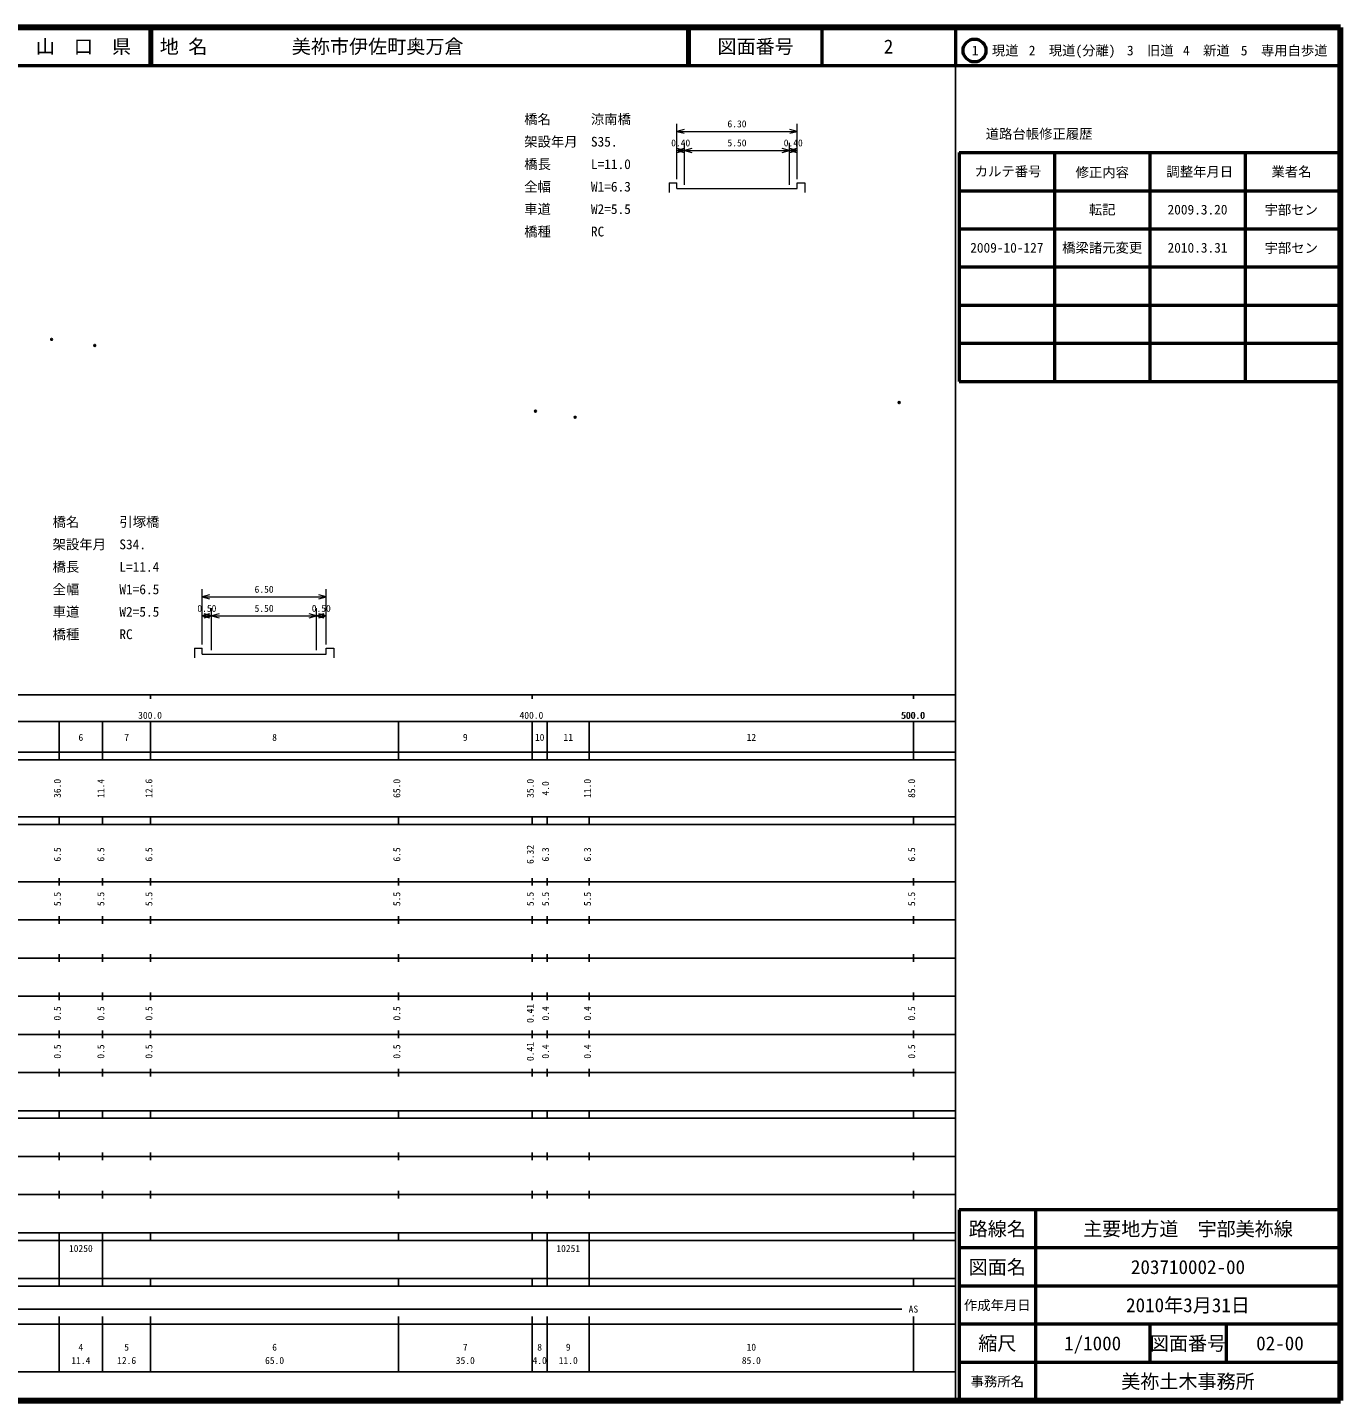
# Model space of a CAD drawing. Units: millimetres on the paper, with parts at other scales. Extents: x 40 to 680, y 20 to 380.
# Drawn here: x 335.7 to 680, y 20 to 380 of the extents above; entities that cross this region are included whole.
import ezdxf
from ezdxf.enums import TextEntityAlignment as Align

# ---------------------------------------------------------------- set-up
doc = ezdxf.new("R2010")
doc.units = ezdxf.units.MM
doc.header["$PDMODE"] = 32
doc.header["$PDSIZE"] = 0.5
doc.layers.add('S-OTRS', color=6, linetype='Continuous')
doc.layers.add('S-TTL-TXT', color=7, linetype='Continuous')
for name, color, linetype, lineweight in [('S-STR-HTXT', 7, 'Continuous', 13), ('S-TTL', 2, 'Continuous', 140), ('S-TTL-BAND', 7, 'Continuous', 25), ('S-TTL-FRAM', 2, 'Continuous', 50), ('S-TTL-LINE', 7, 'Continuous', 50)]:
    doc.layers.add(name, color=color, linetype=linetype, lineweight=lineweight)
doc.styles.add('ＭＳ ゴシック', font='')
doc.styles.get('ＭＳ ゴシック').set_extended_font_data('MS Gothic')

msp = doc.modelspace()

# ---------------------------------------------------------------- linework, layer by layer
at = {"layer": 'S-OTRS'}
for p in [(342.042, 298.225), (353.329, 296.628), (564.27, 281.646), (468.906, 279.419), (479.305, 277.793)]:
    msp.add_point(p, dxfattribs=at)
at = {"layer": 'S-STR-HTXT'}
for p, q in [((505.99, 340.266), (505.99, 354.766)), ((507.922, 353.284), (505.99, 352.766)), ((537.49, 352.766), (535.558, 353.284)), ((537.49, 340.266), (537.49, 354.766)), ((505.99, 352.766), (537.49, 352.766)), ((505.99, 352.766), (507.922, 352.249)), ((507.99, 338.766), (507.99, 349.766)), ((535.49, 338.766), (535.49, 349.766)), ((535.558, 352.249), (537.49, 352.766)), ((507.922, 348.284), (505.99, 347.766)), ((505.99, 347.766), (507.99, 347.766)), ((505.99, 347.766), (507.922, 347.249)), ((507.99, 347.766), (506.058, 348.284)), ((506.058, 347.249), (507.99, 347.766)), ((509.922, 348.284), (507.99, 347.766)), ((507.99, 347.766), (535.49, 347.766)), ((507.99, 347.766), (509.922, 347.249)), ((535.49, 347.766), (533.558, 348.284)), ((533.558, 347.249), (535.49, 347.766)), ((537.422, 348.284), (535.49, 347.766)), ((535.49, 347.766), (537.49, 347.766)), ((535.49, 347.766), (537.422, 347.249)), ((537.49, 347.766), (535.558, 348.284)), ((535.558, 347.249), (537.49, 347.766)), ((503.99, 339.266), (505.99, 339.266)), ((503.99, 339.266), (503.99, 336.766)), ((505.99, 337.766), (505.99, 339.266)), ((537.49, 337.766), (537.49, 339.266)), ((537.49, 339.266), (539.49, 339.266)), ((539.49, 339.266), (539.49, 336.766)), ((505.99, 337.766), (507.99, 337.766)), ((507.99, 337.766), (535.49, 337.766)), ((535.49, 337.766), (537.49, 337.766)), ((381.496, 218.227), (381.496, 232.727)), ((383.428, 231.245), (381.496, 230.727)), ((381.496, 230.727), (413.996, 230.727)), ((381.496, 230.727), (383.428, 230.21)), ((413.996, 230.727), (412.064, 231.245)), ((412.064, 230.21), (413.996, 230.727)), ((413.996, 218.227), (413.996, 232.727)), ((383.996, 216.727), (383.996, 227.727)), ((411.496, 216.727), (411.496, 227.727)), ((383.428, 226.245), (381.496, 225.727)), ((381.496, 225.727), (383.996, 225.727)), ((381.496, 225.727), (383.428, 225.21)), ((383.996, 225.727), (382.064, 226.245)), ((382.064, 225.21), (383.996, 225.727)), ((385.928, 226.245), (383.996, 225.727)), ((383.996, 225.727), (411.496, 225.727)), ((383.996, 225.727), (385.928, 225.21)), ((411.496, 225.727), (409.564, 226.245)), ((409.564, 225.21), (411.496, 225.727)), ((413.428, 226.245), (411.496, 225.727)), ((411.496, 225.727), (413.996, 225.727)), ((411.496, 225.727), (413.428, 225.21)), ((413.996, 225.727), (412.064, 226.245)), ((412.064, 225.21), (413.996, 225.727)), ((379.496, 217.227), (381.496, 217.227)), ((379.496, 217.227), (379.496, 214.727)), ((381.496, 215.727), (381.496, 217.227)), ((413.996, 215.727), (413.996, 217.227)), ((413.996, 217.227), (415.996, 217.227)), ((415.996, 217.227), (415.996, 214.727)), ((381.496, 215.727), (383.996, 215.727)), ((383.996, 215.727), (411.496, 215.727)), ((411.496, 215.727), (413.996, 215.727))]:
    msp.add_line(p, q, dxfattribs=at)
at = {"layer": 'S-TTL'}
for p, q in [((680, 380), (40, 380)), ((680, 20), (680, 380)), ((40, 20), (680, 20))]:
    msp.add_line(p, q, dxfattribs=at)
at = {"layer": 'S-TTL-BAND'}
for p, q in [((579, 20), (579, 370)), ((40, 205), (579, 205)), ((368, 205), (368, 204)), ((468, 205), (468, 204)), ((568, 205), (568, 204)), ((68, 198), (579, 198)), ((344, 188), (344, 198)), ((355.4, 188), (355.4, 198)), ((368, 188), (368, 198)), ((433, 188), (433, 198)), ((468, 188), (468, 198)), ((472, 188), (472, 198)), ((483, 188), (483, 198)), ((568, 188), (568, 198)), ((40, 190), (579, 190)), ((40, 188), (579, 188)), ((40, 173), (579, 173)), ((344, 171), (344, 173)), ((355.4, 171), (355.4, 173)), ((368, 171), (368, 173)), ((433, 171), (433, 173)), ((468, 171), (468, 173)), ((472, 171), (472, 173)), ((483, 171), (483, 173)), ((568, 171), (568, 173)), ((40, 171), (579, 171)), ((40, 156), (579, 156)), ((344, 155), (344, 157)), ((355.4, 155), (355.4, 157)), ((368, 155), (368, 157)), ((433, 155), (433, 157)), ((468, 155), (468, 157)), ((472, 155), (472, 157)), ((483, 155), (483, 157)), ((568, 155), (568, 157)), ((46, 146), (579, 146)), ((344, 145), (344, 147)), ((355.4, 145), (355.4, 147)), ((368, 145), (368, 147)), ((433, 145), (433, 147)), ((468, 145), (468, 147)), ((472, 145), (472, 147)), ((483, 145), (483, 147)), ((568, 145), (568, 147)), ((344, 135), (344, 137)), ((355.4, 135), (355.4, 137)), ((368, 135), (368, 137)), ((433, 135), (433, 137)), ((468, 135), (468, 137)), ((472, 135), (472, 137)), ((483, 135), (483, 137)), ((568, 135), (568, 137)), ((52, 136), (579, 136)), ((46, 126), (579, 126)), ((344, 125), (344, 127)), ((355.4, 125), (355.4, 127)), ((368, 125), (368, 127)), ((433, 125), (433, 127)), ((468, 125), (468, 127)), ((472, 125), (472, 127)), ((483, 125), (483, 127)), ((568, 125), (568, 127)), ((52, 116), (579, 116)), ((344, 115), (344, 117)), ((355.4, 115), (355.4, 117)), ((368, 115), (368, 117)), ((433, 115), (433, 117)), ((468, 115), (468, 117)), ((472, 115), (472, 117)), ((483, 115), (483, 117)), ((568, 115), (568, 117)), ((46, 106), (579, 106)), ((344, 105), (344, 107)), ((355.4, 105), (355.4, 107)), ((368, 105), (368, 107)), ((433, 105), (433, 107)), ((468, 105), (468, 107)), ((472, 105), (472, 107)), ((483, 105), (483, 107)), ((568, 105), (568, 107)), ((40, 96), (579, 96)), ((40, 94), (579, 94)), ((344, 94), (344, 96)), ((355.4, 94), (355.4, 96)), ((368, 94), (368, 96)), ((433, 94), (433, 96)), ((468, 94), (468, 96)), ((472, 94), (472, 96)), ((483, 94), (483, 96)), ((568, 94), (568, 96)), ((49, 84), (579, 84)), ((344, 83), (344, 85)), ((355.4, 83), (355.4, 85)), ((368, 83), (368, 85)), ((433, 83), (433, 85)), ((468, 83), (468, 85)), ((472, 83), (472, 85)), ((483, 83), (483, 85)), ((568, 83), (568, 85)), ((40, 74), (579, 74)), ((344, 73), (344, 75)), ((355.4, 73), (355.4, 75)), ((368, 73), (368, 75)), ((433, 73), (433, 75)), ((468, 73), (468, 75)), ((472, 73), (472, 75)), ((483, 73), (483, 75)), ((568, 73), (568, 75)), ((40, 64), (579, 64)), ((40, 62), (579, 62)), ((344, 62), (344, 64)), ((344, 52), (344, 62)), ((355.4, 62), (355.4, 64)), ((355.4, 52), (355.4, 62)), ((368, 62), (368, 64)), ((433, 62), (433, 64)), ((468, 62), (468, 64)), ((472, 62), (472, 64)), ((472, 52), (472, 62)), ((483, 62), (483, 64)), ((483, 52), (483, 62)), ((568, 62), (568, 64)), ((40, 52), (579, 52)), ((344, 50), (344, 52)), ((355.4, 50), (355.4, 52)), ((368, 50), (368, 52)), ((433, 50), (433, 52)), ((468, 50), (468, 52)), ((472, 50), (472, 52)), ((483, 50), (483, 52)), ((568, 50), (568, 52)), ((40, 50), (579, 50)), ((71, 44), (565, 44)), ((40, 40), (579, 40)), ((344, 27.5), (344, 42)), ((355.4, 27.5), (355.4, 42)), ((368, 27.5), (368, 42)), ((433, 27.5), (433, 42)), ((468, 27.5), (468, 42)), ((472, 27.5), (472, 42)), ((483, 27.5), (483, 42)), ((568, 27.5), (568, 42)), ((68, 27.5), (579, 27.5))]:
    msp.add_line(p, q, dxfattribs=at)
at = {"layer": 'S-TTL-FRAM'}
for p, q in [((580, 347.197), (580, 287.197)), ((580, 347.197), (680, 347.197)), ((580, 287.197), (680, 287.197)), ((680, 70), (580, 70)), ((580, 70), (580, 20))]:
    msp.add_line(p, q, dxfattribs=at)
at = {"layer": 'S-TTL-LINE'}
for p, q in [((367.75, 380), (367.75, 370)), ((368.25, 380), (368.25, 370)), ((508.747, 380), (508.747, 370)), ((509.247, 380), (509.247, 370)), ((543.997, 380), (543.997, 370)), ((579, 380), (579, 370)), ((40, 370), (680, 370)), ((605, 347.197), (605, 287.197)), ((630, 347.197), (630, 287.197)), ((655, 347.197), (655, 287.197)), ((580, 337.197), (680, 337.197)), ((580, 327.197), (680, 327.197)), ((580, 317.197), (680, 317.197)), ((580, 307.197), (680, 307.197)), ((580, 297.197), (680, 297.197)), ((600, 70), (600, 20)), ((680, 60), (580, 60)), ((680, 50), (580, 50)), ((680, 40), (580, 40)), ((630, 40), (630, 30)), ((650, 40), (650, 30)), ((680, 30), (580, 30))]:
    msp.add_line(p, q, dxfattribs=at)
msp.add_circle((584.031, 373.958), 3, dxfattribs=at)

# ---------------------------------------------------------------- texts
at = {"layer": 'S-STR-HTXT', "style": 'ＭＳ ゴシック'}
for s, p in [('橋名\u3000\u3000\u3000涼南橋', (465.943, 353.89)), ('架設年月\u3000S35.', (465.943, 347.999)), ('橋長\u3000\u3000\u3000L=11.0', (465.943, 342.108)), ('全幅\u3000\u3000\u3000W1=6.3', (465.943, 336.217)), ('車道\u3000\u3000\u3000W2=5.5', (465.943, 330.326)), ('橋種\u3000\u3000\u3000RC', (465.943, 324.435)), ('橋名\u3000\u3000\u3000引塚橋', (342.294, 248.313)), ('架設年月\u3000S34.', (342.294, 242.422)), ('橋長\u3000\u3000\u3000L=11.4', (342.294, 236.531)), ('全幅\u3000\u3000\u3000W1=6.5', (342.294, 230.64)), ('車道\u3000\u3000\u3000W2=5.5', (342.294, 224.749)), ('橋種\u3000\u3000\u3000RC', (342.294, 218.857))]:
    msp.add_text(s, height=2.566, dxfattribs=at).set_placement(p, align=Align.BOTTOM_LEFT)
for s, p in [('6.30', (521.74, 353.266)), ('0.40', (506.99, 348.266)), ('5.50', (521.74, 348.266)), ('0.40', (536.49, 348.266)), ('6.50', (397.746, 231.227)), ('0.50', (382.746, 226.227)), ('5.50', (397.746, 226.227)), ('0.50', (412.746, 226.227))]:
    msp.add_text(s, height=1.833, dxfattribs=at).set_placement(p, align=Align.BOTTOM_CENTER)
at = {"layer": 'S-TTL-BAND', "style": 'ＭＳ ゴシック'}
for s, p in [('300.0', (367.844, 198.195)), ('400.0', (467.844, 198.195)), ('500.0', (567.844, 198.195)), ('500.0', (568, 198.195)), ('6', (349.7, 192.405)), ('7', (361.7, 192.405)), ('8', (400.5, 192.405)), ('9', (450.5, 192.405)), ('10', (470, 192.405)), ('11', (477.5, 192.405)), ('12', (525.5, 192.405)), ('AS', (568, 42.5)), ('4', (349.7, 32.523)), ('5', (361.7, 32.523)), ('6', (400.5, 32.523)), ('7', (450.5, 32.523)), ('8', (470, 32.523)), ('9', (477.5, 32.523)), ('10', (525.5, 32.523)), ('11.4', (349.7, 29.033)), ('12.6', (361.7, 29.033)), ('65.0', (400.5, 29.033)), ('35.0', (450.5, 29.033)), ('4.0', (470, 29.033)), ('11.0', (477.5, 29.033)), ('85.0', (525.5, 29.033))]:
    msp.add_text(s, height=1.833, dxfattribs=at).set_placement(p, align=Align.BOTTOM_CENTER)
for s, p in [('36.0', (345, 180.5)), ('11.4', (356.4, 180.5)), ('12.6', (369, 180.5)), ('65.0', (434, 180.5)), ('35.0', (469, 180.5)), ('4.0', (473, 180.5)), ('11.0', (484, 180.5)), ('85.0', (569, 180.5)), ('6.5', (345, 163.174)), ('6.5', (356.4, 163.174)), ('6.5', (369, 163.174)), ('6.5', (434, 163.174)), ('6.32', (469, 163.174)), ('6.3', (473, 163.174)), ('6.3', (484, 163.174)), ('6.5', (569, 163.174)), ('5.5', (345, 151.5)), ('5.5', (356.4, 151.5)), ('5.5', (369, 151.5)), ('5.5', (434, 151.5)), ('5.5', (469, 151.5)), ('5.5', (473, 151.5)), ('5.5', (484, 151.5)), ('5.5', (569, 151.5)), ('0.5', (345, 121.5)), ('0.5', (356.4, 121.5)), ('0.5', (369, 121.5)), ('0.5', (434, 121.5)), ('0.41', (469, 121.5)), ('0.4', (473, 121.5)), ('0.4', (484, 121.5)), ('0.5', (569, 121.5)), ('0.5', (345, 111.5)), ('0.5', (356.4, 111.5)), ('0.5', (369, 111.5)), ('0.5', (434, 111.5)), ('0.41', (469, 111.5)), ('0.4', (473, 111.5)), ('0.4', (484, 111.5)), ('0.5', (569, 111.5))]:
    msp.add_text(s, height=1.833, rotation=90, dxfattribs=at).set_placement(p, align=Align.BOTTOM_CENTER)
for s, p in [('10250', (346.575, 58.405)), ('10251', (474.375, 58.405))]:
    msp.add_text(s, height=1.833, dxfattribs=at).set_placement(p, align=Align.BOTTOM_LEFT)
at = {"layer": 'S-TTL-TXT', "style": 'ＭＳ ゴシック'}
for s, height, p in [('山\u3000口\u3000県', 3.666, (350.375, 375)), ('図面番号', 3.666, (526.622, 375)), ('2', 3.666, (561.497, 375)), ('1\u3000現道', 2.566, (589.448, 373.958)), ('2\u3000現道(分離)', 2.566, (609.619, 373.958)), ('3\u3000旧道', 2.566, (630.121, 373.958)), ('4\u3000新道', 2.566, (644.824, 373.958)), ('5\u3000専用自歩道', 2.566, (665.228, 373.958)), ('道路台帳修正履歴', 2.566, (600.968, 352.113)), ('カルテ番号', 2.566, (592.839, 342.277)), ('修正内容', 2.566, (617.509, 342.023)), ('調整年月日', 2.566, (643.089, 342.197)), ('業者名', 2.566, (667.134, 342.197)), ('転記', 2.566, (617.5, 332.245)), ('2009.3.20', 2.566, (642.5, 332.245)), ('宇部セン', 2.566, (667.077, 332.189)), ('2009-10-127', 2.566, (592.5, 322.245)), ('橋梁諸元変更', 2.566, (617.5, 322.245)), ('2010.3.31', 2.566, (642.5, 322.245)), ('宇部セン', 2.566, (667.077, 322.189)), ('路線名', 3.666, (590, 65)), ('路線名', 3.666, (590, 65)), ('主要地方道\u3000宇部美祢線', 3.666, (640, 65)), ('図面名', 3.666, (590, 55)), ('図面名', 3.666, (590, 55)), ('203710002-00', 3.666, (640, 55)), ('2010年3月31日', 3.666, (640, 45)), ('作成年月日', 2.566, (590, 45)), ('作成年月日', 2.566, (590, 45)), ('縮尺', 3.666, (590, 35)), ('縮尺', 3.666, (590, 35)), ('1/1000', 3.666, (615, 35)), ('図面番号', 3.666, (640, 35)), ('図面番号', 3.666, (640, 35)), ('02-00', 3.666, (664.125, 35)), ('事務所名', 2.566, (590, 25)), ('事務所名', 2.566, (590, 25)), ('美祢土木事務所', 3.666, (640, 25))]:
    msp.add_text(s, height=height, dxfattribs=at).set_placement(p, align=Align.MIDDLE_CENTER)
for s, p in [('地 名', (370.38, 375)), ('美祢市伊佐町奥万倉', (405.024, 375))]:
    msp.add_text(s, height=3.666, dxfattribs=at).set_placement(p, align=Align.MIDDLE_LEFT)

doc.saveas('drawing.dxf')
